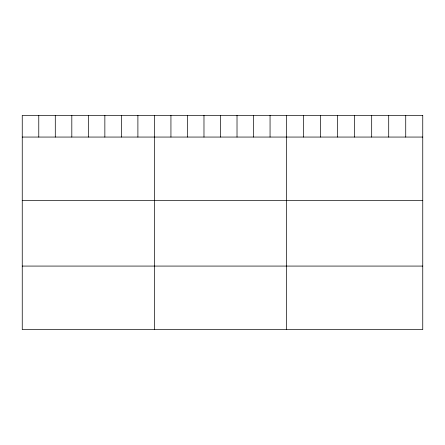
<?xml version="1.0" encoding="UTF-8"?>
<svg xmlns="http://www.w3.org/2000/svg" width="445" height="445" viewBox="0 0 445 445"><rect width="100%" height="100%" fill="white"/><g stroke="black" fill="none" stroke-linecap="round" stroke-linejoin="round"><path stroke-width="0.67" d="M22.25 137.06L422.75 137.06M22.25 200.606L422.75 200.606M22.25 266.077L422.75 266.077M405.729 115.377L405.729 137.06M388.707 115.377L388.707 137.06M371.686 115.377L371.686 137.06M354.665 115.377L354.665 137.06M337.644 115.377L337.644 137.06M320.623 115.377L320.623 137.06M303.601 115.377L303.601 137.06M286.58 115.377L286.58 329.623M270.059 115.377L270.059 137.06M253.539 115.377L253.539 137.06M237.018 115.377L237.018 137.06M220.498 115.377L220.498 137.06M203.977 115.377L203.977 137.06M187.456 115.377L187.456 137.06M170.936 115.377L170.936 137.06M154.415 115.377L154.415 329.623M137.894 115.377L137.894 137.06M121.374 115.377L121.374 137.06M104.853 115.377L104.853 137.06M88.333 115.377L88.333 137.06M71.812 115.377L71.812 137.06M55.291 115.377L55.291 137.06M38.771 115.377L38.771 137.06M422.75 115.377L22.25 115.377L22.25 329.623L422.75 329.623L422.75 115.377"/></g></svg>
